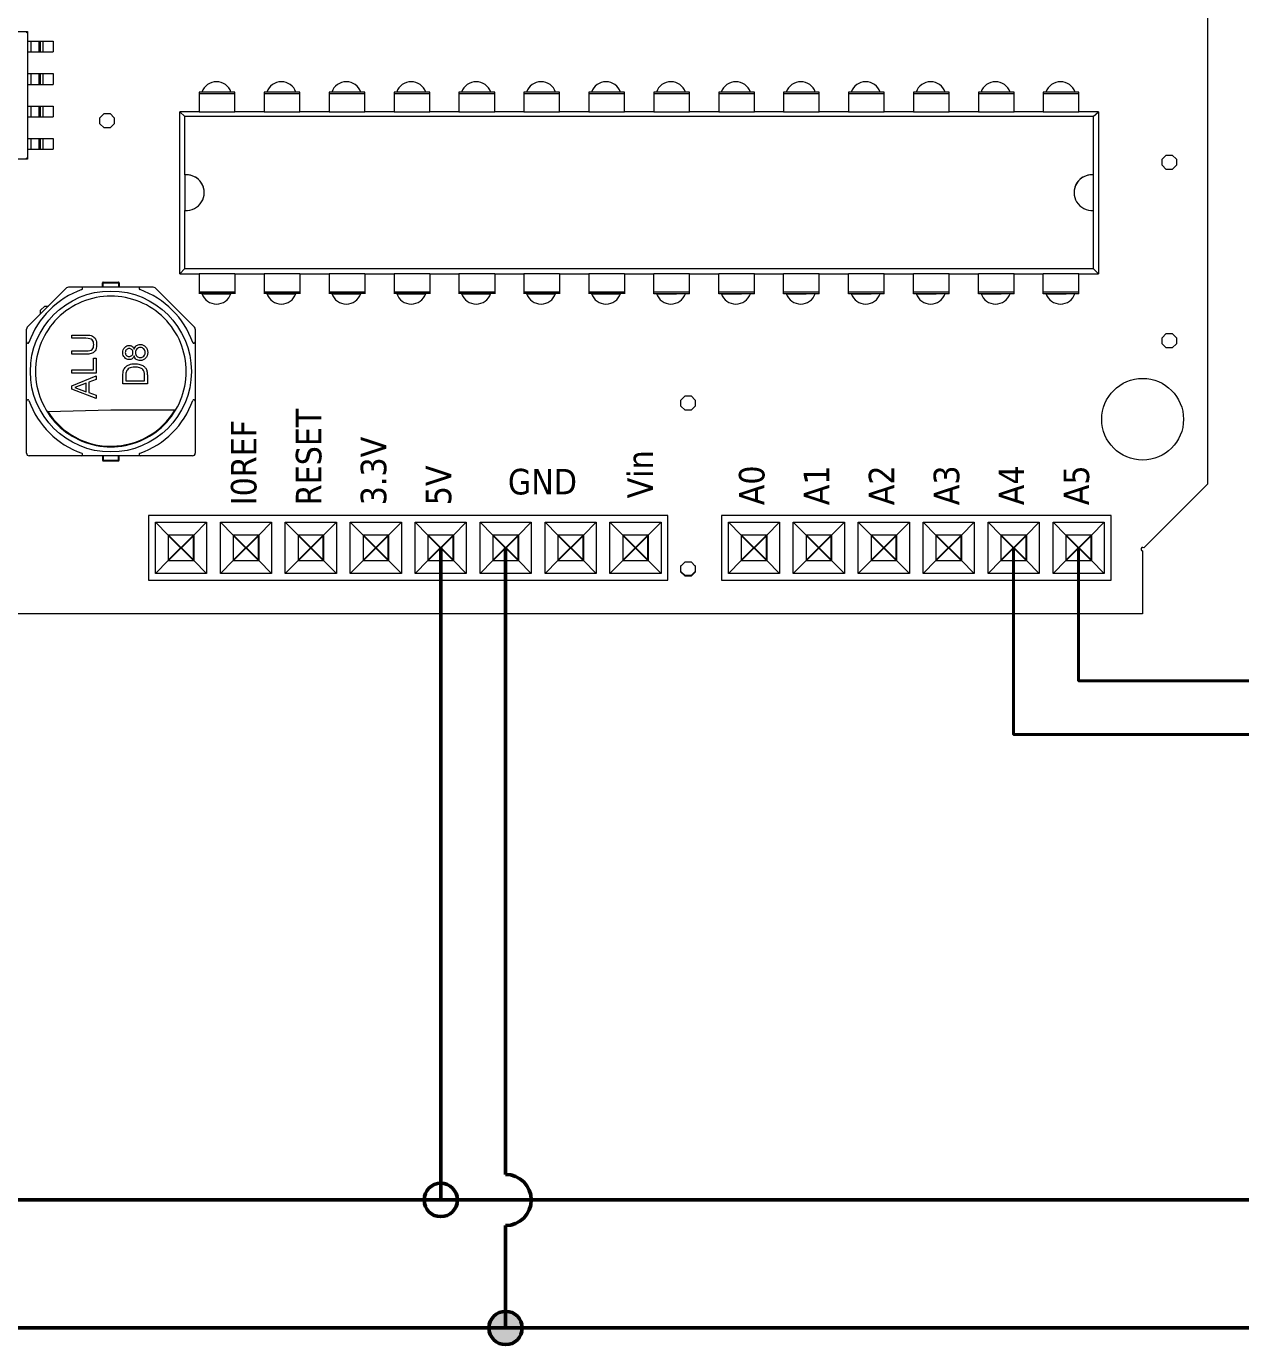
# Model space of a CAD drawing. Extents: x -201 to 3149, y -111 to 111.
# Drawn here: x 1921.4 to 1968.9, y -28.5 to 23.1 of the extents above; entities that cross this region are included whole.
import ezdxf

# ---------------------------------------------------------------- set-up
doc = ezdxf.new("R2010")
doc.units = 0
doc.linetypes.add('CONTINU', pattern=[0])
doc.layers.add('1', color=7, linetype='Continuous')
doc.layers.add('2', color=7, linetype='CONTINU')
for name, color, linetype, lineweight in [('contorno', 7, 'CONTINU', 30), ('fase_5V', 1, 'Continuous', 40), ('GND', 3, 'Continuous', 40), ('SCL_OR_SDA', 253, 'CONTINU', 40)]:
    doc.layers.add(name, color=color, linetype=linetype, lineweight=lineweight)
doc.styles.add('times 2', font='tahoma.ttf')

msp = doc.modelspace()

# ---------------------------------------------------------------- hatches: boundary and pattern name
at = {"layer": 'fase_5V', "lineweight": 50}
h = msp.add_hatch(dxfattribs=at)
h.set_pattern_fill('ANGLE', color=256)
h.set_pattern_definition([(0, (0, 0), (0, 6.985), [5.08, -1.905]), (90, (0, 0), (-6.985, 4e-16), [5.08, -1.905])])
h.paths.add_polyline_path([(1741.814, -22.181), (1741.814, -22.833), (1742.466, -22.833, 0.414214)])
h.paths.add_polyline_path([(1741.814, -22.181, 0.414214), (1741.162, -22.833), (1741.814, -22.833)])
h.paths.add_polyline_path([(1742.466, -22.833), (1741.162, -22.833, 1)])
h.paths.add_polyline_path([(1829.397, -22.833), (1828.094, -22.833, 1)])
h.paths.add_polyline_path([(1828.746, -22.181), (1828.746, -22.833), (1829.397, -22.833, 0.414214)])
h.paths.add_polyline_path([(1828.746, -22.181, 0.414214), (1828.094, -22.833), (1828.746, -22.833)])
h.paths.add_polyline_path([(1994.976, -22.181, 0.414214), (1994.324, -22.833), (1994.976, -22.833)])
h.paths.add_polyline_path([(1994.976, -22.181), (1994.976, -22.833), (1995.628, -22.833, 0.414214)])
h.paths.add_polyline_path([(1995.628, -22.833), (1994.976, -22.833), (1994.324, -22.833, 1)])
h.paths.add_polyline_path([(1937.617, -22.181, 0.414214), (1936.965, -22.833), (1937.617, -22.833)])
h.paths.add_polyline_path([(1937.617, -22.181), (1937.617, -22.833), (1938.269, -22.833, 0.414214)])
h.paths.add_polyline_path([(1938.269, -22.833), (1936.965, -22.833, 1)])
h = msp.add_hatch(dxfattribs=at)
h.set_pattern_fill('ANGLE', color=256)
h.set_pattern_definition([(0, (-124.583, 0), (0, 6.985), [5.08, -1.905]), (90, (-124.583, 0), (-6.985, 4e-16), [5.08, -1.905])])
h.paths.add_polyline_path([(1938.269, -22.833), (1936.965, -22.833, 1)])
h.paths.add_polyline_path([(1937.617, -22.181, 0.414214), (1936.965, -22.833), (1937.617, -22.833)])
h.paths.add_polyline_path([(1937.617, -22.181), (1937.617, -22.833), (1938.269, -22.833, 0.414214)])
at = {"layer": 'GND', "lineweight": 50}
h = msp.add_hatch(color=256, dxfattribs=at)
h.dxf.hatch_style = 1
h.paths.add_polyline_path([(1743.844, -27.191), (1743.844, -27.843), (1744.496, -27.843, 0.414214)])
h.paths.add_polyline_path([(1743.844, -27.191, 0.414214), (1743.192, -27.843), (1743.844, -27.843)])
h.paths.add_polyline_path([(1744.496, -27.843), (1743.192, -27.843, 1)])
h.paths.add_polyline_path([(1831.829, -27.191), (1831.829, -27.843), (1832.481, -27.843, 0.414214)])
h.paths.add_polyline_path([(1832.481, -27.843), (1831.829, -27.843), (1831.177, -27.843, 1)])
h.paths.add_polyline_path([(1831.829, -27.191, 0.414214), (1831.177, -27.843), (1831.829, -27.843)])
h.paths.add_polyline_path([(1940.157, -27.191, 0.414214), (1939.505, -27.843), (1940.157, -27.843)])
h.paths.add_polyline_path([(1940.157, -27.191), (1940.157, -27.843), (1940.809, -27.843, 0.414214)])
h.paths.add_polyline_path([(1940.809, -27.843), (1939.505, -27.843, 1)])
h.paths.add_polyline_path([(1997.546, -27.191), (1997.546, -27.843), (1998.198, -27.843, 0.414214)])
h.paths.add_polyline_path([(1997.546, -27.191, 0.414214), (1996.894, -27.843), (1997.546, -27.843)])
h.paths.add_polyline_path([(1998.198, -27.843), (1997.546, -27.843), (1996.894, -27.843, 1)])
h.paths.add_polyline_path([(2067.377, -27.191), (2067.377, -27.843), (2068.029, -27.843, 0.414214)])
h.paths.add_polyline_path([(2068.029, -27.843), (2066.725, -27.843, 1)])
h.paths.add_polyline_path([(2067.377, -27.191, 0.414214), (2066.725, -27.843), (2067.377, -27.843)])

# ---------------------------------------------------------------- linework, layer by layer
at = {"layer": '1', "linetype": 'Continuous', "lineweight": 15}
for p, q in [((1917.447, 22.906), (1921.447, 22.906)), ((1921.402, 22.86), (1921.447, 22.906)), ((1921.447, 22.906), (1921.447, 17.906)), ((1921.447, 22.521), (1922.453, 22.521)), ((1921.589, 22.101), (1921.589, 22.521)), ((1921.906, 22.101), (1921.906, 22.521)), ((1921.956, 22.101), (1921.956, 22.521)), ((1922.05, 22.521), (1922.05, 22.101)), ((1922.453, 22.521), (1922.453, 22.101)), ((1921.447, 22.101), (1922.453, 22.101)), ((1921.447, 21.251), (1922.453, 21.251)), ((1921.589, 20.831), (1921.589, 21.251)), ((1921.906, 20.831), (1921.906, 21.251)), ((1921.956, 20.831), (1921.956, 21.251)), ((1922.05, 21.251), (1922.05, 20.831)), ((1922.453, 21.251), (1922.453, 20.831)), ((1921.447, 20.831), (1922.453, 20.831)), ((1928.171, 20.524), (1928.171, 19.747)), ((1929.568, 20.524), (1928.171, 20.524)), ((1929.568, 20.461), (1928.171, 20.461)), ((1929.568, 19.747), (1929.568, 20.524)), ((1930.711, 20.524), (1930.711, 19.747)), ((1932.108, 20.524), (1930.711, 20.524)), ((1932.108, 20.461), (1930.711, 20.461)), ((1932.108, 19.747), (1932.108, 20.524)), ((1933.251, 20.524), (1933.251, 19.747)), ((1934.648, 20.524), (1933.251, 20.524)), ((1934.648, 20.461), (1933.251, 20.461)), ((1934.648, 19.747), (1934.648, 20.524)), ((1935.791, 20.524), (1935.791, 19.747)), ((1937.188, 20.524), (1935.791, 20.524)), ((1937.188, 20.461), (1935.791, 20.461)), ((1937.188, 19.747), (1937.188, 20.524)), ((1938.331, 20.524), (1938.331, 19.747)), ((1939.728, 20.524), (1938.331, 20.524)), ((1939.728, 20.461), (1938.331, 20.461)), ((1939.728, 19.747), (1939.728, 20.524)), ((1940.871, 20.524), (1940.871, 19.747)), ((1942.268, 20.524), (1940.871, 20.524)), ((1942.268, 20.461), (1940.871, 20.461)), ((1942.268, 19.747), (1942.268, 20.524)), ((1943.411, 20.524), (1943.411, 19.747)), ((1944.808, 20.524), (1943.411, 20.524)), ((1944.808, 20.461), (1943.411, 20.461)), ((1944.808, 19.747), (1944.808, 20.524)), ((1945.951, 20.524), (1945.951, 19.747)), ((1947.348, 20.524), (1945.951, 20.524)), ((1947.348, 20.461), (1945.951, 20.461)), ((1947.348, 19.747), (1947.348, 20.524)), ((1948.491, 20.524), (1948.491, 19.747)), ((1949.888, 20.524), (1948.491, 20.524)), ((1949.888, 20.461), (1948.491, 20.461)), ((1949.888, 19.747), (1949.888, 20.524)), ((1951.031, 20.524), (1951.031, 19.747)), ((1952.428, 20.524), (1951.031, 20.524)), ((1952.428, 20.461), (1951.031, 20.461)), ((1952.428, 19.747), (1952.428, 20.524)), ((1953.571, 20.524), (1953.571, 19.747)), ((1954.968, 20.524), (1953.571, 20.524)), ((1954.968, 20.461), (1953.571, 20.461)), ((1954.968, 19.747), (1954.968, 20.524)), ((1956.111, 20.524), (1956.111, 19.747)), ((1957.508, 20.524), (1956.111, 20.524)), ((1957.508, 20.461), (1956.111, 20.461)), ((1957.508, 19.747), (1957.508, 20.524)), ((1958.651, 20.524), (1958.651, 19.747)), ((1960.048, 20.524), (1958.651, 20.524)), ((1960.048, 20.461), (1958.651, 20.461)), ((1960.048, 19.747), (1960.048, 20.524)), ((1961.191, 20.524), (1961.191, 19.747)), ((1962.588, 20.524), (1961.191, 20.524)), ((1962.588, 20.461), (1961.191, 20.461)), ((1962.588, 19.747), (1962.588, 20.524)), ((1921.447, 19.981), (1922.453, 19.981)), ((1921.589, 19.561), (1921.589, 19.981)), ((1921.906, 19.561), (1921.906, 19.981)), ((1921.956, 19.561), (1921.956, 19.981)), ((1922.05, 19.981), (1922.05, 19.561)), ((1922.453, 19.981), (1922.453, 19.561)), ((1924.284, 19.523), (1924.448, 19.687)), ((1924.448, 19.687), (1924.679, 19.687)), ((1924.679, 19.687), (1924.843, 19.523)), ((1927.409, 13.412), (1927.409, 19.762)), ((1927.409, 19.762), (1927.612, 19.567)), ((1928.171, 19.762), (1927.409, 19.762)), ((1929.568, 19.747), (1928.171, 19.747)), ((1930.711, 19.762), (1929.568, 19.762)), ((1932.108, 19.747), (1930.711, 19.747)), ((1933.251, 19.762), (1932.108, 19.762)), ((1934.648, 19.747), (1933.251, 19.747)), ((1935.791, 19.762), (1934.648, 19.762)), ((1937.188, 19.747), (1935.791, 19.747)), ((1938.331, 19.762), (1937.188, 19.762)), ((1939.728, 19.747), (1938.331, 19.747)), ((1940.871, 19.762), (1939.728, 19.762)), ((1942.268, 19.747), (1940.871, 19.747)), ((1943.411, 19.762), (1942.268, 19.762)), ((1944.808, 19.747), (1943.411, 19.747)), ((1945.951, 19.762), (1944.808, 19.762)), ((1947.348, 19.747), (1945.951, 19.747)), ((1948.491, 19.762), (1947.348, 19.762)), ((1949.888, 19.747), (1948.491, 19.747)), ((1951.031, 19.762), (1949.888, 19.762)), ((1952.428, 19.747), (1951.031, 19.747)), ((1953.571, 19.762), (1952.428, 19.762)), ((1954.968, 19.747), (1953.571, 19.747)), ((1956.111, 19.762), (1954.968, 19.762)), ((1957.508, 19.747), (1956.111, 19.747)), ((1958.651, 19.762), (1957.508, 19.762)), ((1960.048, 19.747), (1958.651, 19.747)), ((1961.191, 19.762), (1960.048, 19.762)), ((1962.588, 19.747), (1961.191, 19.747)), ((1963.35, 19.762), (1962.588, 19.762)), ((1963.148, 19.567), (1963.35, 19.762)), ((1963.35, 19.762), (1963.35, 13.412)), ((1921.447, 19.561), (1922.453, 19.561)), ((1924.284, 19.291), (1924.284, 19.523)), ((1924.448, 19.128), (1924.284, 19.291)), ((1924.679, 19.128), (1924.448, 19.128)), ((1924.843, 19.291), (1924.679, 19.128)), ((1924.843, 19.523), (1924.843, 19.291)), ((1927.612, 17.291), (1927.612, 19.567)), ((1963.148, 19.567), (1927.612, 19.567)), ((1963.148, 19.567), (1963.148, 17.291)), ((1921.447, 18.711), (1922.453, 18.711)), ((1921.589, 18.291), (1921.589, 18.711)), ((1921.906, 18.291), (1921.906, 18.711)), ((1921.956, 18.291), (1921.956, 18.711)), ((1922.05, 18.711), (1922.05, 18.291)), ((1922.453, 18.711), (1922.453, 18.291)), ((1921.447, 18.291), (1922.453, 18.291)), ((1965.839, 17.897), (1966.002, 18.061)), ((1966.002, 18.061), (1966.234, 18.061)), ((1966.234, 18.061), (1966.397, 17.897)), ((1921.447, 17.906), (1917.447, 17.906)), ((1921.447, 17.906), (1921.402, 17.951)), ((1965.839, 17.666), (1965.839, 17.897)), ((1966.002, 17.502), (1965.839, 17.666)), ((1966.397, 17.666), (1966.234, 17.502)), ((1966.397, 17.897), (1966.397, 17.666)), ((1927.605, 17.29), (1927.612, 17.291)), ((1927.605, 17.29), (1927.605, 15.899)), ((1963.148, 17.291), (1963.154, 17.29)), ((1963.154, 15.899), (1963.154, 17.29)), ((1966.234, 17.502), (1966.002, 17.502)), ((1927.612, 15.899), (1927.605, 15.899)), ((1927.612, 13.623), (1927.612, 15.899)), ((1963.148, 15.899), (1963.148, 13.623)), ((1963.154, 15.899), (1963.148, 15.899)), ((1927.612, 13.623), (1927.409, 13.412)), ((1927.612, 13.623), (1963.148, 13.623)), ((1928.171, 13.428), (1929.568, 13.428)), ((1928.171, 13.428), (1928.171, 12.638)), ((1929.568, 13.428), (1929.568, 12.638)), ((1930.711, 13.428), (1932.108, 13.428)), ((1930.711, 13.428), (1930.711, 12.638)), ((1932.108, 13.428), (1932.108, 12.638)), ((1933.251, 13.428), (1934.648, 13.428)), ((1933.251, 13.428), (1933.251, 12.638)), ((1934.648, 13.428), (1934.648, 12.638)), ((1935.791, 13.428), (1937.188, 13.428)), ((1935.791, 13.428), (1935.791, 12.638)), ((1937.188, 13.428), (1937.188, 12.638)), ((1938.331, 13.428), (1939.728, 13.428)), ((1938.331, 13.428), (1938.331, 12.638)), ((1939.728, 13.428), (1939.728, 12.638)), ((1940.871, 13.428), (1942.268, 13.428)), ((1940.871, 13.428), (1940.871, 12.638)), ((1942.268, 13.428), (1942.268, 12.638)), ((1943.411, 13.428), (1944.808, 13.428)), ((1943.411, 13.428), (1943.411, 12.638)), ((1944.808, 13.428), (1944.808, 12.638)), ((1945.951, 13.428), (1947.348, 13.428)), ((1945.951, 12.638), (1945.951, 13.428)), ((1947.348, 12.638), (1947.348, 13.428)), ((1948.491, 13.428), (1949.888, 13.428)), ((1948.491, 12.638), (1948.491, 13.428)), ((1949.888, 12.638), (1949.888, 13.428)), ((1951.031, 13.428), (1952.428, 13.428)), ((1951.031, 12.638), (1951.031, 13.428)), ((1952.428, 12.638), (1952.428, 13.428)), ((1953.571, 13.428), (1954.968, 13.428)), ((1953.571, 12.638), (1953.571, 13.428)), ((1954.968, 12.638), (1954.968, 13.428)), ((1956.111, 13.428), (1957.508, 13.428)), ((1956.111, 12.638), (1956.111, 13.428)), ((1957.508, 12.638), (1957.508, 13.428)), ((1958.651, 13.428), (1960.048, 13.428)), ((1958.651, 12.638), (1958.651, 13.428)), ((1960.048, 12.638), (1960.048, 13.428)), ((1961.191, 13.428), (1962.588, 13.428)), ((1961.191, 12.638), (1961.191, 13.428)), ((1962.588, 12.638), (1962.588, 13.428)), ((1963.35, 13.412), (1963.148, 13.623)), ((1924.387, 12.893), (1924.387, 13.068)), ((1924.387, 13.068), (1925.037, 13.068)), ((1924.412, 12.893), (1924.412, 13.093)), ((1924.412, 13.093), (1925.012, 13.093)), ((1925.012, 13.093), (1925.012, 12.893)), ((1925.037, 13.068), (1925.037, 12.893)), ((1927.409, 13.412), (1928.171, 13.412)), ((1929.568, 13.412), (1930.711, 13.412)), ((1932.108, 13.412), (1933.251, 13.412)), ((1934.648, 13.412), (1935.791, 13.412)), ((1937.188, 13.412), (1938.331, 13.412)), ((1939.728, 13.412), (1940.871, 13.412)), ((1942.268, 13.412), (1943.411, 13.412)), ((1944.808, 13.412), (1945.951, 13.412)), ((1947.348, 13.412), (1948.491, 13.412)), ((1949.888, 13.412), (1951.031, 13.412)), ((1952.428, 13.412), (1953.571, 13.412)), ((1954.968, 13.412), (1956.111, 13.412)), ((1957.508, 13.412), (1958.651, 13.412)), ((1960.048, 13.412), (1961.191, 13.412)), ((1962.588, 13.412), (1963.35, 13.412)), ((1921.441, 11.322), (1922.983, 12.864)), ((1926.37, 12.893), (1923.053, 12.893)), ((1926.441, 12.864), (1927.983, 11.322)), ((1928.171, 12.714), (1929.568, 12.714)), ((1929.568, 12.65), (1928.171, 12.65)), ((1928.276, 12.636), (1928.679, 12.635)), ((1928.679, 12.635), (1928.679, 12.627)), ((1928.679, 12.627), (1929.06, 12.627)), ((1929.06, 12.635), (1929.41, 12.636)), ((1929.06, 12.627), (1929.06, 12.635)), ((1930.711, 12.714), (1932.108, 12.714)), ((1932.108, 12.65), (1930.711, 12.65)), ((1930.816, 12.636), (1931.219, 12.635)), ((1931.219, 12.635), (1931.219, 12.627)), ((1931.219, 12.627), (1931.6, 12.627)), ((1931.6, 12.635), (1931.95, 12.636)), ((1931.6, 12.627), (1931.6, 12.635)), ((1933.251, 12.714), (1934.648, 12.714)), ((1934.648, 12.65), (1933.251, 12.65)), ((1933.356, 12.636), (1933.759, 12.635)), ((1933.759, 12.635), (1933.759, 12.627)), ((1933.759, 12.627), (1934.14, 12.627)), ((1934.14, 12.635), (1934.49, 12.636)), ((1934.14, 12.627), (1934.14, 12.635)), ((1935.791, 12.714), (1937.188, 12.714)), ((1937.188, 12.65), (1935.791, 12.65)), ((1935.896, 12.636), (1936.299, 12.635)), ((1936.299, 12.635), (1936.299, 12.627)), ((1936.299, 12.627), (1936.68, 12.627)), ((1936.68, 12.635), (1937.03, 12.636)), ((1936.68, 12.627), (1936.68, 12.635)), ((1938.331, 12.714), (1939.728, 12.714)), ((1939.728, 12.65), (1938.331, 12.65)), ((1938.436, 12.636), (1938.839, 12.635)), ((1938.839, 12.635), (1938.839, 12.627)), ((1938.839, 12.627), (1939.22, 12.627)), ((1939.22, 12.635), (1939.57, 12.636)), ((1939.22, 12.627), (1939.22, 12.635)), ((1940.871, 12.714), (1942.268, 12.714)), ((1942.268, 12.65), (1940.871, 12.65)), ((1940.976, 12.636), (1941.379, 12.635)), ((1941.379, 12.635), (1941.379, 12.627)), ((1941.379, 12.627), (1941.76, 12.627)), ((1941.76, 12.635), (1942.11, 12.636)), ((1941.76, 12.627), (1941.76, 12.635)), ((1943.411, 12.714), (1944.808, 12.714)), ((1944.808, 12.65), (1943.411, 12.65)), ((1943.516, 12.636), (1943.919, 12.635)), ((1943.919, 12.635), (1943.919, 12.627)), ((1943.919, 12.627), (1944.3, 12.627)), ((1944.3, 12.635), (1944.65, 12.636)), ((1944.3, 12.627), (1944.3, 12.635)), ((1945.951, 12.714), (1947.348, 12.714)), ((1945.951, 12.65), (1947.348, 12.65)), ((1946.056, 12.636), (1946.459, 12.635)), ((1946.459, 12.635), (1946.459, 12.627)), ((1946.459, 12.627), (1946.84, 12.627)), ((1947.19, 12.636), (1946.84, 12.635)), ((1946.84, 12.627), (1946.84, 12.635)), ((1948.491, 12.714), (1949.888, 12.714)), ((1948.491, 12.65), (1949.888, 12.65)), ((1948.596, 12.636), (1948.999, 12.635)), ((1948.999, 12.635), (1948.999, 12.627)), ((1948.999, 12.627), (1949.38, 12.627)), ((1949.73, 12.636), (1949.38, 12.635)), ((1949.38, 12.627), (1949.38, 12.635)), ((1951.031, 12.714), (1952.428, 12.714)), ((1951.031, 12.65), (1952.428, 12.65)), ((1951.136, 12.636), (1951.539, 12.635)), ((1951.539, 12.635), (1951.539, 12.627)), ((1951.539, 12.627), (1951.92, 12.627)), ((1952.27, 12.636), (1951.92, 12.635)), ((1951.92, 12.627), (1951.92, 12.635)), ((1953.571, 12.714), (1954.968, 12.714)), ((1953.571, 12.65), (1954.968, 12.65)), ((1953.676, 12.636), (1954.079, 12.635)), ((1954.079, 12.635), (1954.079, 12.627)), ((1954.079, 12.627), (1954.46, 12.627)), ((1954.81, 12.636), (1954.46, 12.635)), ((1954.46, 12.627), (1954.46, 12.635)), ((1956.111, 12.714), (1957.508, 12.714)), ((1956.111, 12.65), (1957.508, 12.65)), ((1956.216, 12.636), (1956.619, 12.635)), ((1956.619, 12.635), (1956.619, 12.627)), ((1956.619, 12.627), (1957, 12.627)), ((1957.35, 12.636), (1957, 12.635)), ((1957, 12.627), (1957, 12.635)), ((1958.651, 12.714), (1960.048, 12.714)), ((1958.651, 12.65), (1960.048, 12.65)), ((1958.756, 12.636), (1959.159, 12.635)), ((1959.159, 12.635), (1959.159, 12.627)), ((1959.159, 12.627), (1959.54, 12.627)), ((1959.89, 12.636), (1959.54, 12.635)), ((1959.54, 12.627), (1959.54, 12.635)), ((1961.191, 12.714), (1962.588, 12.714)), ((1961.191, 12.65), (1962.588, 12.65)), ((1961.296, 12.636), (1961.699, 12.635)), ((1961.699, 12.635), (1961.699, 12.627)), ((1961.699, 12.627), (1962.08, 12.627)), ((1962.43, 12.636), (1962.08, 12.635)), ((1962.08, 12.627), (1962.08, 12.635)), ((1921.965, 11.993), (1922.129, 12.156)), ((1921.965, 11.846), (1921.965, 11.993)), ((1922.129, 12.156), (1922.275, 12.156)), ((1921.412, 6.393), (1921.412, 11.252)), ((1923.185, 11.019), (1923.738, 11.019)), ((1923.185, 10.892), (1923.185, 11.019)), ((1923.736, 10.892), (1923.185, 10.892)), ((1928.012, 11.252), (1928.012, 6.393)), ((1965.839, 10.912), (1966.002, 11.076)), ((1965.839, 10.681), (1965.839, 10.912)), ((1966.002, 11.076), (1966.234, 11.076)), ((1966.234, 11.076), (1966.397, 10.912)), ((1966.397, 10.912), (1966.397, 10.681)), ((1923.185, 10.269), (1923.185, 10.395)), ((1923.185, 10.395), (1923.736, 10.395)), ((1966.002, 10.517), (1965.839, 10.681)), ((1966.234, 10.517), (1966.002, 10.517)), ((1966.397, 10.681), (1966.234, 10.517)), ((1923.738, 10.269), (1923.185, 10.269)), ((1924.027, 9.654), (1924.027, 10.118)), ((1924.027, 10.118), (1924.14, 10.118)), ((1924.14, 10.118), (1924.14, 9.528)), ((1923.185, 9.528), (1923.185, 9.654)), ((1923.185, 9.654), (1924.027, 9.654)), ((1924.14, 9.528), (1923.185, 9.528)), ((1923.185, 9.032), (1924.14, 9.422)), ((1924.14, 9.422), (1924.14, 9.279)), ((1925.185, 9.107), (1925.185, 9.436)), ((1925.298, 9.434), (1925.298, 9.233)), ((1926.027, 9.233), (1926.027, 9.437)), ((1926.14, 9.451), (1926.14, 9.107)), ((1923.185, 8.896), (1923.185, 9.032)), ((1924.14, 8.53), (1923.185, 8.896)), ((1923.749, 9.131), (1923.307, 8.963)), ((1923.307, 8.963), (1923.749, 8.803)), ((1923.749, 8.803), (1923.749, 9.131)), ((1924.14, 9.279), (1923.85, 9.169)), ((1923.85, 9.169), (1923.85, 8.769)), ((1926.14, 9.107), (1925.185, 9.107)), ((1925.298, 9.233), (1926.027, 9.233)), ((1923.85, 8.769), (1924.14, 8.663)), ((1924.14, 8.663), (1924.14, 8.53)), ((1947.017, 8.474), (1947.181, 8.638)), ((1947.017, 8.242), (1947.017, 8.474)), ((1947.181, 8.638), (1947.412, 8.638)), ((1947.412, 8.638), (1947.576, 8.474)), ((1947.576, 8.474), (1947.576, 8.242)), ((1922.245, 8.021), (1924.712, 8.093)), ((1924.712, 8.093), (1927.223, 8.093)), ((1947.181, 8.079), (1947.017, 8.242)), ((1947.412, 8.079), (1947.181, 8.079)), ((1947.576, 8.242), (1947.412, 8.079)), ((1927.912, 6.293), (1921.512, 6.293)), ((1924.387, 6.293), (1924.387, 6.118)), ((1924.412, 6.293), (1924.412, 6.093)), ((1925.012, 6.093), (1925.012, 6.293)), ((1925.037, 6.118), (1925.037, 6.293)), ((1924.387, 6.118), (1925.037, 6.118)), ((1924.412, 6.093), (1925.012, 6.093)), ((1926.187, 3.96), (1926.187, 1.42)), ((1941.427, 3.96), (1926.187, 3.96)), ((1926.457, 3.69), (1928.457, 3.69)), ((1926.457, 1.69), (1926.457, 3.69)), ((1926.957, 3.19), (1926.457, 3.69)), ((1928.457, 3.69), (1927.957, 3.19)), ((1928.457, 3.69), (1928.457, 1.69)), ((1929.497, 3.19), (1928.997, 3.69)), ((1928.997, 3.69), (1930.997, 3.69)), ((1928.997, 1.69), (1928.997, 3.69)), ((1930.997, 3.69), (1930.497, 3.19)), ((1930.997, 3.69), (1930.997, 1.69)), ((1946.507, 3.96), (1931.267, 3.96)), ((1931.537, 3.69), (1933.537, 3.69)), ((1931.537, 1.69), (1931.537, 3.69)), ((1932.037, 3.19), (1931.537, 3.69)), ((1933.537, 3.69), (1933.037, 3.19)), ((1933.537, 3.69), (1933.537, 1.69)), ((1934.577, 3.19), (1934.077, 3.69)), ((1934.077, 3.69), (1936.077, 3.69)), ((1934.077, 1.69), (1934.077, 3.69)), ((1936.077, 3.69), (1935.577, 3.19)), ((1936.077, 3.69), (1936.077, 1.69)), ((1936.617, 1.69), (1936.617, 3.69)), ((1937.117, 3.19), (1936.617, 3.69)), ((1936.617, 3.69), (1938.617, 3.69)), ((1938.617, 3.69), (1938.117, 3.19)), ((1938.617, 3.69), (1938.617, 1.69)), ((1939.157, 3.69), (1941.157, 3.69)), ((1939.157, 1.69), (1939.157, 3.69)), ((1939.657, 3.19), (1939.157, 3.69)), ((1941.157, 3.69), (1940.657, 3.19)), ((1941.157, 3.69), (1941.157, 1.69)), ((1941.697, 3.69), (1943.697, 3.69)), ((1941.697, 1.69), (1941.697, 3.69)), ((1942.197, 3.19), (1941.697, 3.69)), ((1943.697, 3.69), (1943.197, 3.19)), ((1943.697, 3.69), (1943.697, 1.69)), ((1944.237, 1.69), (1944.237, 3.69)), ((1944.737, 3.19), (1944.237, 3.69)), ((1944.237, 3.69), (1946.237, 3.69)), ((1946.237, 3.69), (1945.737, 3.19)), ((1946.237, 3.69), (1946.237, 1.69)), ((1946.507, 1.42), (1946.507, 3.96)), ((1963.841, 3.96), (1948.601, 3.96)), ((1948.601, 3.96), (1948.601, 1.42)), ((1948.871, 1.69), (1948.871, 3.69)), ((1949.371, 3.19), (1948.871, 3.69)), ((1948.871, 3.69), (1950.871, 3.69)), ((1950.871, 3.69), (1950.371, 3.19)), ((1950.871, 3.69), (1950.871, 1.69)), ((1951.911, 3.19), (1951.411, 3.69)), ((1951.411, 3.69), (1953.411, 3.69)), ((1951.411, 1.69), (1951.411, 3.69)), ((1953.411, 3.69), (1952.911, 3.19)), ((1953.411, 3.69), (1953.411, 1.69)), ((1954.451, 3.19), (1953.951, 3.69)), ((1953.951, 3.69), (1955.951, 3.69)), ((1953.951, 1.69), (1953.951, 3.69)), ((1955.951, 3.69), (1955.451, 3.19)), ((1955.951, 3.69), (1955.951, 1.69)), ((1956.991, 3.19), (1956.491, 3.69)), ((1956.491, 3.69), (1958.491, 3.69)), ((1956.491, 1.69), (1956.491, 3.69)), ((1958.491, 3.69), (1957.991, 3.19)), ((1958.491, 3.69), (1958.491, 1.69)), ((1959.031, 1.69), (1959.031, 3.69)), ((1959.531, 3.19), (1959.031, 3.69)), ((1959.031, 3.69), (1961.031, 3.69)), ((1961.031, 3.69), (1960.531, 3.19)), ((1961.031, 3.69), (1961.031, 1.69)), ((1961.571, 1.69), (1961.571, 3.69)), ((1962.071, 3.19), (1961.571, 3.69)), ((1961.571, 3.69), (1963.571, 3.69)), ((1963.571, 3.69), (1963.071, 3.19)), ((1963.571, 3.69), (1963.571, 1.69)), ((1963.841, 1.42), (1963.841, 3.96)), ((1927.957, 2.19), (1927.957, 3.19)), ((1930.497, 2.19), (1930.497, 3.19)), ((1933.037, 2.19), (1933.037, 3.19)), ((1935.577, 2.19), (1935.577, 3.19)), ((1938.117, 2.19), (1938.117, 3.19)), ((1940.657, 2.19), (1940.657, 3.19)), ((1943.197, 2.19), (1943.197, 3.19)), ((1945.737, 2.19), (1945.737, 3.19)), ((1950.371, 2.19), (1950.371, 3.19)), ((1952.911, 2.19), (1952.911, 3.19)), ((1955.451, 2.19), (1955.451, 3.19)), ((1957.991, 2.19), (1957.991, 3.19)), ((1960.531, 2.19), (1960.531, 3.19)), ((1963.071, 2.19), (1963.071, 3.19)), ((1926.957, 2.19), (1926.457, 1.69)), ((1928.457, 1.69), (1927.957, 2.19)), ((1929.497, 2.19), (1928.997, 1.69)), ((1930.997, 1.69), (1930.497, 2.19)), ((1932.037, 2.19), (1931.537, 1.69)), ((1933.537, 1.69), (1933.037, 2.19)), ((1934.577, 2.19), (1934.077, 1.69)), ((1936.077, 1.69), (1935.577, 2.19)), ((1937.117, 2.19), (1936.617, 1.69)), ((1938.617, 1.69), (1938.117, 2.19)), ((1939.657, 2.19), (1939.157, 1.69)), ((1941.157, 1.69), (1940.657, 2.19)), ((1942.197, 2.19), (1941.697, 1.69)), ((1943.697, 1.69), (1943.197, 2.19)), ((1944.737, 2.19), (1944.237, 1.69)), ((1946.237, 1.69), (1945.737, 2.19)), ((1947.017, 1.973), (1947.181, 2.137)), ((1947.181, 2.137), (1947.412, 2.137)), ((1947.412, 2.137), (1947.576, 1.973)), ((1949.371, 2.19), (1948.871, 1.69)), ((1950.871, 1.69), (1950.371, 2.19)), ((1951.911, 2.19), (1951.411, 1.69)), ((1953.411, 1.69), (1952.911, 2.19)), ((1954.451, 2.19), (1953.951, 1.69)), ((1955.951, 1.69), (1955.451, 2.19)), ((1956.991, 2.19), (1956.491, 1.69)), ((1958.491, 1.69), (1957.991, 2.19)), ((1959.531, 2.19), (1959.031, 1.69)), ((1961.031, 1.69), (1960.531, 2.19)), ((1962.071, 2.19), (1961.571, 1.69)), ((1963.571, 1.69), (1963.071, 2.19)), ((1928.457, 1.69), (1926.457, 1.69)), ((1930.997, 1.69), (1928.997, 1.69)), ((1933.537, 1.69), (1931.537, 1.69)), ((1936.077, 1.69), (1934.077, 1.69)), ((1938.617, 1.69), (1936.617, 1.69)), ((1941.157, 1.69), (1939.157, 1.69)), ((1943.697, 1.69), (1941.697, 1.69)), ((1946.237, 1.69), (1944.237, 1.69)), ((1947.017, 1.765), (1947.017, 1.997)), ((1947.017, 1.742), (1947.017, 1.973)), ((1947.181, 1.602), (1947.017, 1.765)), ((1947.181, 1.578), (1947.017, 1.742)), ((1947.412, 1.602), (1947.181, 1.602)), ((1947.412, 1.578), (1947.181, 1.578)), ((1947.576, 1.765), (1947.412, 1.602)), ((1947.576, 1.742), (1947.412, 1.578)), ((1947.576, 1.997), (1947.576, 1.765)), ((1947.576, 1.973), (1947.576, 1.742)), ((1950.871, 1.69), (1948.871, 1.69)), ((1953.411, 1.69), (1951.411, 1.69)), ((1955.951, 1.69), (1953.951, 1.69)), ((1958.491, 1.69), (1956.491, 1.69)), ((1961.031, 1.69), (1959.031, 1.69)), ((1963.571, 1.69), (1961.571, 1.69)), ((1926.187, 1.42), (1941.427, 1.42)), ((1931.267, 1.42), (1946.507, 1.42)), ((1948.601, 1.42), (1963.841, 1.42))]:
    msp.add_line(p, q, dxfattribs=at)
for centre, radius in [((1924.712, 9.593), 3.15), ((1965.077, 7.723), 1.6)]:
    msp.add_circle(centre, radius, dxfattribs=at)
for centre, radius, start, end in [((1928.843, 20.332), 0.6, 18.6374, 161.3626), ((1931.383, 20.332), 0.6, 18.6374, 161.3626), ((1933.923, 20.332), 0.6, 18.6374, 161.3626), ((1936.463, 20.332), 0.6, 18.6374, 161.3626), ((1939.003, 20.332), 0.6, 18.6374, 161.3626), ((1941.543, 20.332), 0.6, 18.6374, 161.3626), ((1944.083, 20.332), 0.6, 18.6374, 161.3626), ((1946.623, 20.332), 0.6, 18.6374, 161.3626), ((1949.163, 20.332), 0.6, 18.6374, 161.3626), ((1951.703, 20.332), 0.6, 18.6374, 161.3626), ((1954.243, 20.332), 0.6, 18.6374, 161.3626), ((1956.783, 20.332), 0.6, 18.6374, 161.3626), ((1959.323, 20.332), 0.6, 18.6374, 161.3626), ((1961.863, 20.332), 0.6, 18.6374, 161.3626), ((1927.668, 16.595), 0.698, 0.0004, 95.1772), ((1927.668, 16.595), 0.698, 265.3862, 94.6138), ((1963.091, 16.595), 0.698, 85.3862, 274.6138), ((1963.091, 16.595), 0.698, 84.8227, 179.9996), ((1924.412, 13.068), 0.025, 90, 180), ((1925.012, 13.068), 0.025, 0, 90), ((1924.712, 9.593), 3.4, 109.6049, 160.3951), ((1923.053, 12.793), 0.1, 90, 135), ((1923.554, 12.843), 0.05, 289.6049, 90), ((1925.869, 12.843), 0.05, 90, 250.3951), ((1924.712, 9.593), 3.4, 19.6049, 70.3951), ((1926.37, 12.793), 0.1, 45, 90), ((1928.843, 12.832), 0.6, 199.0873, 340.8925), ((1931.383, 12.832), 0.6, 199.0873, 340.8925), ((1933.923, 12.832), 0.6, 199.0873, 340.8925), ((1936.463, 12.832), 0.6, 199.0873, 340.8925), ((1939.003, 12.832), 0.6, 199.0873, 340.8925), ((1941.543, 12.832), 0.6, 199.0873, 340.8925), ((1944.083, 12.832), 0.6, 199.0873, 340.8925), ((1946.623, 12.832), 0.6, 199.0873, 340.8925), ((1949.163, 12.832), 0.6, 199.0873, 340.8925), ((1951.703, 12.832), 0.6, 199.0873, 340.8925), ((1954.243, 12.832), 0.6, 199.0873, 340.8925), ((1956.783, 12.832), 0.6, 199.0873, 340.8925), ((1959.323, 12.832), 0.6, 199.0873, 340.8925), ((1961.863, 12.832), 0.6, 199.0873, 340.8925), ((1921.512, 11.252), 0.1, 135, 180), ((1927.912, 11.252), 0.1, 0, 45), ((1921.462, 10.751), 0.05, 180, 340.3951), ((1927.962, 10.751), 0.05, 199.6049, 360), ((1921.462, 8.436), 0.05, 19.6049, 180), ((1924.712, 9.593), 3.4, 199.6049, 250.3951), ((1924.712, 9.593), 3.4, 289.6049, 340.3951), ((1927.962, 8.436), 0.05, 0, 160.3951), ((1924.712, 9.593), 2.925, 212.5084, 329.1481), ((1921.512, 6.393), 0.1, 180, 270), ((1923.554, 6.343), 0.05, 270, 70.3951), ((1925.869, 6.343), 0.05, 109.6049, 270), ((1927.912, 6.393), 0.1, 270, 0), ((1924.412, 6.118), 0.025, 180, 270), ((1925.012, 6.118), 0.025, 270, 0)]:
    msp.add_arc(centre, radius, start, end, dxfattribs=at)
msp.add_open_spline([(1924.712, 12.543), (1925.494, 12.543), (1926.245, 12.232), (1927.351, 11.126), (1927.662, 10.375), (1927.662, 8.811), (1927.351, 8.06), (1926.245, 6.954), (1925.494, 6.643), (1923.93, 6.643), (1923.179, 6.954), (1922.073, 8.06), (1921.762, 8.811), (1921.762, 10.375), (1922.073, 11.126), (1923.179, 12.232), (1923.93, 12.543), (1924.712, 12.543)], degree=3, knots=[0, 0, 0, 0, 0.125, 0.125, 0.25, 0.25, 0.375, 0.375, 0.5, 0.5, 0.625, 0.625, 0.75, 0.75, 0.875, 0.875, 1, 1, 1, 1], dxfattribs=at)
for points in [[(1923.983, 10.829), (1923.944, 10.871), (1923.861, 10.892), (1923.736, 10.892)], [(1923.983, 10.829), (1923.944, 10.871), (1923.861, 10.892), (1923.736, 10.892)], [(1923.738, 11.019), (1923.853, 11.019), (1923.938, 11.005), (1923.993, 10.977)], [(1923.738, 11.019), (1923.853, 11.019), (1923.938, 11.005), (1923.993, 10.977)], [(1923.993, 10.977), (1924.048, 10.95), (1924.089, 10.908), (1924.116, 10.853)], [(1923.993, 10.977), (1924.048, 10.95), (1924.089, 10.908), (1924.116, 10.853)], [(1924.116, 10.853), (1924.143, 10.797), (1924.156, 10.727), (1924.156, 10.643)], [(1924.116, 10.853), (1924.143, 10.797), (1924.156, 10.727), (1924.156, 10.643)], [(1923.736, 10.395), (1923.861, 10.395), (1923.944, 10.416), (1923.983, 10.458)], [(1923.736, 10.395), (1923.861, 10.395), (1923.944, 10.416), (1923.983, 10.458)], [(1924.092, 10.395), (1924.049, 10.34), (1923.998, 10.305), (1923.94, 10.291)], [(1924.092, 10.395), (1924.049, 10.34), (1923.998, 10.305), (1923.94, 10.291)], [(1924.042, 10.643), (1924.042, 10.725), (1924.023, 10.786), (1923.983, 10.829)], [(1924.042, 10.643), (1924.042, 10.725), (1924.023, 10.786), (1923.983, 10.829)], [(1923.983, 10.458), (1924.023, 10.501), (1924.042, 10.562), (1924.042, 10.643)], [(1923.983, 10.458), (1924.023, 10.501), (1924.042, 10.562), (1924.042, 10.643)], [(1924.156, 10.643), (1924.156, 10.533), (1924.135, 10.45), (1924.092, 10.395)], [(1924.156, 10.643), (1924.156, 10.533), (1924.135, 10.45), (1924.092, 10.395)], [(1925.182, 10.334), (1925.182, 10.417), (1925.206, 10.484), (1925.254, 10.535)], [(1925.182, 10.334), (1925.182, 10.417), (1925.206, 10.484), (1925.254, 10.535)], [(1925.253, 10.134), (1925.205, 10.184), (1925.182, 10.251), (1925.182, 10.334)], [(1925.253, 10.134), (1925.205, 10.184), (1925.182, 10.251), (1925.182, 10.334)], [(1925.254, 10.535), (1925.302, 10.586), (1925.361, 10.611), (1925.431, 10.611)], [(1925.254, 10.535), (1925.302, 10.586), (1925.361, 10.611), (1925.431, 10.611)], [(1925.322, 10.446), (1925.292, 10.416), (1925.278, 10.379), (1925.278, 10.335)], [(1925.322, 10.446), (1925.292, 10.416), (1925.278, 10.379), (1925.278, 10.335)], [(1925.278, 10.335), (1925.278, 10.29), (1925.292, 10.253), (1925.321, 10.224)], [(1925.278, 10.335), (1925.278, 10.29), (1925.292, 10.253), (1925.321, 10.224)], [(1925.43, 10.49), (1925.387, 10.49), (1925.351, 10.476), (1925.322, 10.446)], [(1925.43, 10.49), (1925.387, 10.49), (1925.351, 10.476), (1925.322, 10.446)], [(1925.535, 10.447), (1925.506, 10.476), (1925.471, 10.49), (1925.43, 10.49)], [(1925.535, 10.447), (1925.506, 10.476), (1925.471, 10.49), (1925.43, 10.49)], [(1925.431, 10.611), (1925.475, 10.611), (1925.514, 10.599), (1925.547, 10.576)], [(1925.431, 10.611), (1925.475, 10.611), (1925.514, 10.599), (1925.547, 10.576)], [(1925.578, 10.336), (1925.578, 10.381), (1925.563, 10.418), (1925.535, 10.447)], [(1925.578, 10.336), (1925.578, 10.381), (1925.563, 10.418), (1925.535, 10.447)], [(1925.535, 10.223), (1925.563, 10.252), (1925.578, 10.29), (1925.578, 10.336)], [(1925.535, 10.223), (1925.563, 10.252), (1925.578, 10.29), (1925.578, 10.336)], [(1925.547, 10.576), (1925.579, 10.553), (1925.605, 10.518), (1925.622, 10.47)], [(1925.547, 10.576), (1925.579, 10.553), (1925.605, 10.518), (1925.622, 10.47)], [(1925.622, 10.47), (1925.642, 10.529), (1925.673, 10.574), (1925.715, 10.604)], [(1925.622, 10.47), (1925.642, 10.529), (1925.673, 10.574), (1925.715, 10.604)], [(1925.729, 10.474), (1925.692, 10.436), (1925.673, 10.389), (1925.673, 10.333)], [(1925.729, 10.474), (1925.692, 10.436), (1925.673, 10.389), (1925.673, 10.333)], [(1925.673, 10.333), (1925.673, 10.278), (1925.691, 10.232), (1925.728, 10.196)], [(1925.673, 10.333), (1925.673, 10.278), (1925.691, 10.232), (1925.728, 10.196)], [(1925.715, 10.604), (1925.757, 10.635), (1925.808, 10.65), (1925.867, 10.65)], [(1925.715, 10.604), (1925.757, 10.635), (1925.808, 10.65), (1925.867, 10.65)], [(1925.869, 10.53), (1925.812, 10.53), (1925.766, 10.511), (1925.729, 10.474)], [(1925.869, 10.53), (1925.812, 10.53), (1925.766, 10.511), (1925.729, 10.474)], [(1925.867, 10.65), (1925.949, 10.65), (1926.017, 10.621), (1926.073, 10.563)], [(1925.867, 10.65), (1925.949, 10.65), (1926.017, 10.621), (1926.073, 10.563)], [(1926.006, 10.475), (1925.97, 10.512), (1925.924, 10.53), (1925.869, 10.53)], [(1926.006, 10.475), (1925.97, 10.512), (1925.924, 10.53), (1925.869, 10.53)], [(1926.06, 10.337), (1926.06, 10.393), (1926.042, 10.439), (1926.006, 10.475)], [(1926.06, 10.337), (1926.06, 10.393), (1926.042, 10.439), (1926.006, 10.475)], [(1926.034, 10.236), (1926.051, 10.267), (1926.06, 10.301), (1926.06, 10.337)], [(1926.034, 10.236), (1926.051, 10.267), (1926.06, 10.301), (1926.06, 10.337)], [(1926.073, 10.563), (1926.128, 10.506), (1926.156, 10.43), (1926.156, 10.336)], [(1926.073, 10.563), (1926.128, 10.506), (1926.156, 10.43), (1926.156, 10.336)], [(1926.156, 10.336), (1926.156, 10.241), (1926.128, 10.165), (1926.073, 10.108)], [(1926.156, 10.336), (1926.156, 10.241), (1926.128, 10.165), (1926.073, 10.108)], [(1923.94, 10.291), (1923.882, 10.277), (1923.815, 10.269), (1923.738, 10.269)], [(1923.94, 10.291), (1923.882, 10.277), (1923.815, 10.269), (1923.738, 10.269)], [(1925.428, 10.059), (1925.358, 10.059), (1925.3, 10.084), (1925.253, 10.134)], [(1925.428, 10.059), (1925.358, 10.059), (1925.3, 10.084), (1925.253, 10.134)], [(1925.268, 9.746), (1925.31, 9.796), (1925.365, 9.834), (1925.431, 9.859)], [(1925.268, 9.746), (1925.31, 9.796), (1925.365, 9.834), (1925.431, 9.859)], [(1925.321, 10.224), (1925.349, 10.194), (1925.384, 10.179), (1925.424, 10.179)], [(1925.321, 10.224), (1925.349, 10.194), (1925.384, 10.179), (1925.424, 10.179)], [(1925.424, 10.179), (1925.469, 10.179), (1925.506, 10.194), (1925.535, 10.223)], [(1925.424, 10.179), (1925.469, 10.179), (1925.506, 10.194), (1925.535, 10.223)], [(1925.546, 10.094), (1925.513, 10.071), (1925.474, 10.059), (1925.428, 10.059)], [(1925.546, 10.094), (1925.513, 10.071), (1925.474, 10.059), (1925.428, 10.059)], [(1925.431, 9.859), (1925.497, 9.884), (1925.573, 9.896), (1925.658, 9.896)], [(1925.431, 9.859), (1925.497, 9.884), (1925.573, 9.896), (1925.658, 9.896)], [(1925.622, 10.203), (1925.605, 10.154), (1925.579, 10.118), (1925.546, 10.094)], [(1925.622, 10.203), (1925.605, 10.154), (1925.579, 10.118), (1925.546, 10.094)], [(1925.708, 10.068), (1925.666, 10.1), (1925.638, 10.145), (1925.622, 10.203)], [(1925.708, 10.068), (1925.666, 10.1), (1925.638, 10.145), (1925.622, 10.203)], [(1925.658, 9.896), (1925.73, 9.896), (1925.795, 9.888), (1925.851, 9.871)], [(1925.658, 9.896), (1925.73, 9.896), (1925.795, 9.888), (1925.851, 9.871)], [(1925.864, 10.021), (1925.802, 10.021), (1925.75, 10.037), (1925.708, 10.068)], [(1925.864, 10.021), (1925.802, 10.021), (1925.75, 10.037), (1925.708, 10.068)], [(1925.728, 10.196), (1925.764, 10.159), (1925.81, 10.141), (1925.865, 10.141)], [(1925.728, 10.196), (1925.764, 10.159), (1925.81, 10.141), (1925.865, 10.141)], [(1925.851, 9.871), (1925.907, 9.854), (1925.953, 9.832), (1925.989, 9.806)], [(1925.851, 9.871), (1925.907, 9.854), (1925.953, 9.832), (1925.989, 9.806)], [(1926.073, 10.108), (1926.017, 10.05), (1925.948, 10.021), (1925.864, 10.021)], [(1926.073, 10.108), (1926.017, 10.05), (1925.948, 10.021), (1925.864, 10.021)], [(1925.865, 10.141), (1925.898, 10.141), (1925.931, 10.149), (1925.962, 10.165)], [(1925.865, 10.141), (1925.898, 10.141), (1925.931, 10.149), (1925.962, 10.165)], [(1925.962, 10.165), (1925.993, 10.181), (1926.017, 10.205), (1926.034, 10.236)], [(1925.962, 10.165), (1925.993, 10.181), (1926.017, 10.205), (1926.034, 10.236)], [(1925.989, 9.806), (1926.026, 9.779), (1926.055, 9.75), (1926.076, 9.719)], [(1925.989, 9.806), (1926.026, 9.779), (1926.055, 9.75), (1926.076, 9.719)], [(1925.185, 9.436), (1925.185, 9.51), (1925.19, 9.567), (1925.199, 9.606)], [(1925.185, 9.436), (1925.185, 9.51), (1925.19, 9.567), (1925.199, 9.606)], [(1925.199, 9.606), (1925.212, 9.66), (1925.235, 9.707), (1925.268, 9.746)], [(1925.199, 9.606), (1925.212, 9.66), (1925.235, 9.707), (1925.268, 9.746)], [(1925.318, 9.597), (1925.305, 9.564), (1925.298, 9.509), (1925.298, 9.434)], [(1925.318, 9.597), (1925.305, 9.564), (1925.298, 9.509), (1925.298, 9.434)], [(1925.425, 9.717), (1925.372, 9.684), (1925.336, 9.644), (1925.318, 9.597)], [(1925.425, 9.717), (1925.372, 9.684), (1925.336, 9.644), (1925.318, 9.597)], [(1925.656, 9.766), (1925.556, 9.766), (1925.479, 9.749), (1925.425, 9.717)], [(1925.656, 9.766), (1925.556, 9.766), (1925.479, 9.749), (1925.425, 9.717)], [(1925.84, 9.741), (1925.789, 9.758), (1925.728, 9.766), (1925.656, 9.766)], [(1925.84, 9.741), (1925.789, 9.758), (1925.728, 9.766), (1925.656, 9.766)], [(1925.96, 9.671), (1925.93, 9.701), (1925.89, 9.724), (1925.84, 9.741)], [(1925.96, 9.671), (1925.93, 9.701), (1925.89, 9.724), (1925.84, 9.741)], [(1926.01, 9.585), (1925.998, 9.621), (1925.982, 9.65), (1925.96, 9.671)], [(1926.01, 9.585), (1925.998, 9.621), (1925.982, 9.65), (1925.96, 9.671)], [(1926.027, 9.437), (1926.027, 9.5), (1926.021, 9.549), (1926.01, 9.585)], [(1926.027, 9.437), (1926.027, 9.5), (1926.021, 9.549), (1926.01, 9.585)], [(1926.076, 9.719), (1926.097, 9.687), (1926.113, 9.649), (1926.124, 9.605)], [(1926.076, 9.719), (1926.097, 9.687), (1926.113, 9.649), (1926.124, 9.605)], [(1926.124, 9.605), (1926.135, 9.56), (1926.14, 9.509), (1926.14, 9.451)], [(1926.124, 9.605), (1926.135, 9.56), (1926.14, 9.509), (1926.14, 9.451)]]:
    msp.add_open_spline(points, degree=3, dxfattribs=at)
at = {"layer": '2', "linetype": 'Continuous', "lineweight": 15}
for p, q in [((1926.957, 3.19), (1926.957, 2.19)), ((1927.957, 3.19), (1926.957, 3.19)), ((1929.497, 3.19), (1929.497, 2.19)), ((1930.497, 3.19), (1929.497, 3.19)), ((1932.037, 3.19), (1932.037, 2.19)), ((1933.037, 3.19), (1932.037, 3.19)), ((1934.577, 3.19), (1934.577, 2.19)), ((1935.577, 3.19), (1934.577, 3.19)), ((1937.117, 3.19), (1937.117, 2.19)), ((1938.117, 3.19), (1937.117, 3.19)), ((1939.657, 3.19), (1939.657, 2.19)), ((1940.657, 3.19), (1939.657, 3.19)), ((1942.197, 3.19), (1942.197, 2.19)), ((1943.197, 3.19), (1942.197, 3.19)), ((1944.737, 3.19), (1944.737, 2.19)), ((1945.737, 3.19), (1944.737, 3.19)), ((1949.371, 3.19), (1949.371, 2.19)), ((1950.371, 3.19), (1949.371, 3.19)), ((1951.911, 3.19), (1951.911, 2.19)), ((1952.911, 3.19), (1951.911, 3.19)), ((1954.451, 3.19), (1954.451, 2.19)), ((1955.451, 3.19), (1954.451, 3.19)), ((1956.991, 3.19), (1956.991, 2.19)), ((1957.991, 3.19), (1956.991, 3.19)), ((1959.531, 3.19), (1959.531, 2.19)), ((1960.531, 3.19), (1959.531, 3.19)), ((1962.071, 3.19), (1962.071, 2.19)), ((1963.071, 3.19), (1962.071, 3.19)), ((1926.957, 2.19), (1927.957, 2.19)), ((1929.497, 2.19), (1930.497, 2.19)), ((1932.037, 2.19), (1933.037, 2.19)), ((1934.577, 2.19), (1935.577, 2.19)), ((1937.117, 2.19), (1938.117, 2.19)), ((1939.657, 2.19), (1940.657, 2.19)), ((1942.197, 2.19), (1943.197, 2.19)), ((1944.737, 2.19), (1945.737, 2.19)), ((1949.371, 2.19), (1950.371, 2.19)), ((1951.911, 2.19), (1952.911, 2.19)), ((1954.451, 2.19), (1955.451, 2.19)), ((1956.991, 2.19), (1957.991, 2.19)), ((1959.531, 2.19), (1960.531, 2.19)), ((1962.071, 2.19), (1963.071, 2.19))]:
    msp.add_line(p, q, dxfattribs=at)
at = {"layer": '2'}
for p, q in [((1926.957, 3.19), (1927.957, 2.19)), ((1927.957, 3.19), (1926.957, 2.19)), ((1927.957, 2.19), (1927.957, 3.19)), ((1929.497, 3.19), (1930.497, 2.19)), ((1930.497, 3.19), (1929.497, 2.19)), ((1930.497, 2.19), (1930.497, 3.19)), ((1932.037, 3.19), (1933.037, 2.19)), ((1933.037, 3.19), (1932.037, 2.19)), ((1933.037, 2.19), (1933.037, 3.19)), ((1934.577, 3.19), (1935.577, 2.19)), ((1935.577, 3.19), (1934.577, 2.19)), ((1935.577, 2.19), (1935.577, 3.19)), ((1937.117, 3.19), (1938.117, 2.19)), ((1938.117, 3.19), (1937.117, 2.19)), ((1938.117, 2.19), (1938.117, 3.19)), ((1939.657, 3.19), (1940.657, 2.19)), ((1940.657, 3.19), (1939.657, 2.19)), ((1940.657, 2.19), (1940.657, 3.19)), ((1942.197, 3.19), (1943.197, 2.19)), ((1943.197, 3.19), (1942.197, 2.19)), ((1943.197, 2.19), (1943.197, 3.19)), ((1944.737, 3.19), (1945.737, 2.19)), ((1945.737, 3.19), (1944.737, 2.19)), ((1945.737, 2.19), (1945.737, 3.19)), ((1949.371, 3.19), (1950.371, 2.19)), ((1950.371, 3.19), (1949.371, 2.19)), ((1950.371, 2.19), (1950.371, 3.19)), ((1951.911, 3.19), (1952.911, 2.19)), ((1952.911, 3.19), (1951.911, 2.19)), ((1952.911, 2.19), (1952.911, 3.19)), ((1954.451, 3.19), (1955.451, 2.19)), ((1955.451, 3.19), (1954.451, 2.19)), ((1955.451, 2.19), (1955.451, 3.19)), ((1956.991, 3.19), (1957.991, 2.19)), ((1957.991, 3.19), (1956.991, 2.19)), ((1957.991, 2.19), (1957.991, 3.19)), ((1959.531, 3.19), (1960.531, 2.19)), ((1960.531, 3.19), (1959.531, 2.19)), ((1960.531, 2.19), (1960.531, 3.19)), ((1962.071, 3.19), (1963.071, 2.19)), ((1963.071, 3.19), (1962.071, 2.19)), ((1963.071, 2.19), (1963.071, 3.19))]:
    msp.add_line(p, q, dxfattribs=at)
at = {"layer": 'contorno', "linetype": 'Continuous', "lineweight": 15}
for p, q in [((1967.617, 37.949), (1967.617, 5.183)), ((1967.617, 5.183), (1965.121, 2.688)), ((1965.077, 2.58), (1965.077, 0.103)), ((1965.077, 0.103), (1899.037, 0.103))]:
    msp.add_line(p, q, dxfattribs=at)
msp.add_arc((1965.077, 2.643), 0.0635, 45, 270, dxfattribs=at)
at = {"layer": 'fase_5V', "lineweight": 50}
for points in [[(1937.617, 2.69), (1937.617, -22.833)], [(1722.016, -22.833), (2105.304, -22.833)]]:
    msp.add_lwpolyline(points, dxfattribs=at)
msp.add_circle((1937.617, -22.833), 0.652, dxfattribs=at)
at = {"layer": 'GND', "lineweight": 50}
for points in [[(1940.157, 2.69), (1940.157, -21.833)], [(1940.157, -23.833), (1940.157, -27.843)], [(1722.016, -27.843), (2105.304, -27.843)]]:
    msp.add_lwpolyline(points, dxfattribs=at)
msp.add_circle((1940.157, -27.843), 0.652, dxfattribs=at)
msp.add_arc((1940.157, -22.833), 1, 270, 90, dxfattribs=at)
at = {"layer": 'SCL_OR_SDA'}
for points in [[(1960.031, 2.69), (1960.031, -4.613), (1993.976, -4.613)], [(1993.976, -2.513), (1962.571, -2.513), (1962.571, 2.69)]]:
    msp.add_lwpolyline(points, dxfattribs=at)

# ---------------------------------------------------------------- texts
at = {"layer": '2', "style": 'times 2'}
for s, p in [('RESET', (1932.948, 4.358)), ('I0REF', (1930.408, 4.358)), ('3.3V', (1935.488, 4.358)), ('Vin', (1945.918, 4.628)), ('5V', (1938.028, 4.358)), ('A0', (1950.282, 4.358)), ('A1', (1952.822, 4.358)), ('A2', (1955.362, 4.358)), ('A3', (1957.902, 4.358)), ('A4', (1960.442, 4.358)), ('A5', (1962.982, 4.358))]:
    msp.add_text(s, height=1, rotation=90, dxfattribs=at).set_placement(p)
msp.add_text('GND', height=1, dxfattribs=at).set_placement((1940.245, 4.782))

doc.saveas('drawing.dxf')
